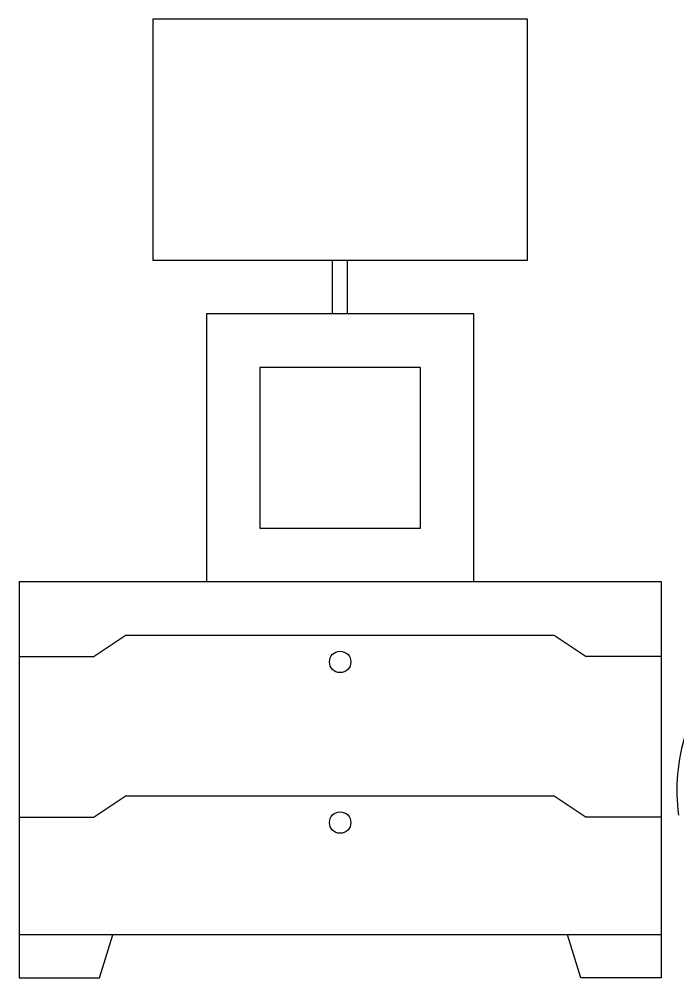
# Model space of a CAD drawing. Header units: millimetres. Extents: x 6388 to 59789, y -18725 to 8137.
# Drawn here: x 37798 to 38414, y -1777 to -882 of the extents above; entities that cross this region are included whole.
import ezdxf

# ---------------------------------------------------------------- set-up
doc = ezdxf.new("R2010")
doc.units = ezdxf.units.MM

# ---------------------------------------------------------------- blocks, each defined once
blk = doc.blocks.new('A$C1CCA4D2C')
for p, q in [((475, 895.12), (125, 895.12)), ((125, 895.12), (125, 670.12)), ((475, 670.12), (475, 895.12)), ((125, 670.12), (475, 670.12)), ((293, 620), (293, 670.12)), ((307, 620), (307, 670.12)), ((425, 620), (175, 620)), ((175, 620), (175, 370)), ((425, 370), (425, 620)), ((375, 570), (225, 570)), ((225, 570), (225, 420)), ((375, 420), (375, 570)), ((225, 420), (375, 420)), ((0, 370), (600, 370)), ((0, 370), (0, 0)), ((175, 370), (425, 370)), ((600, 370), (600, 0)), ((100, 320), (70, 300)), ((100, 320), (70, 300)), ((100, 320), (500, 320)), ((100, 320), (500, 320)), ((500, 320), (530, 300)), ((500, 320), (530, 300)), ((0, 300), (70, 300)), ((0, 300), (70, 300)), ((600, 300), (530, 300)), ((600, 300), (530, 300)), ((600, 300), (530, 300)), ((100, 170), (70, 150)), ((100, 170), (500, 170)), ((500, 170), (530, 150)), ((0, 150), (70, 150)), ((600, 150), (530, 150)), ((600, 40), (0, 40)), ((75, 0), (87.5, 40)), ((525, 0), (512.5, 40)), ((0, 0), (75, 0)), ((600, 0), (525, 0))]:
    blk.add_line(p, q)
for centre in [(300, 295), (300, 295), (300, 145)]:
    blk.add_circle(centre, 10)
blk.add_arc((791.87, 174.95), 177.21, 162.58162, 187.4741)

msp = doc.modelspace()

# ---------------------------------------------------------------- block references
msp.add_blockref('A$C1CCA4D2C', (37798.35, -1776.95))

doc.saveas('drawing.dxf')
